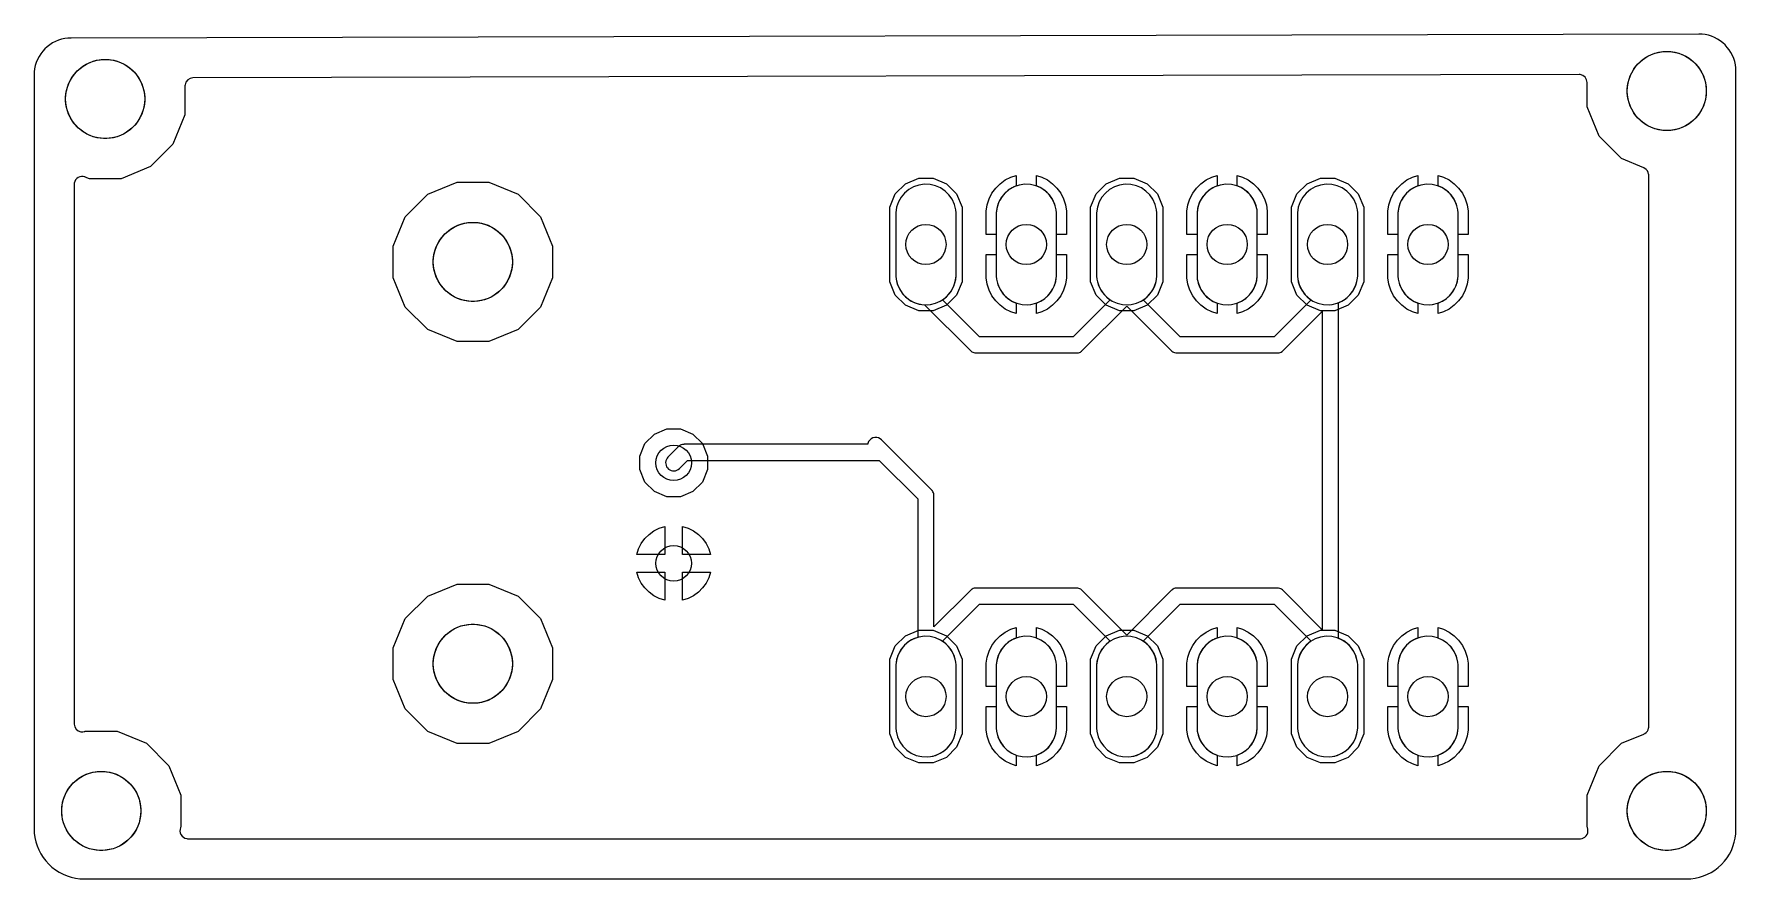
# Model space of a CAD drawing. Header units: millimetres. Extents: x 0 to 43.1, y 5.1 to 26.4.
import ezdxf

# ---------------------------------------------------------------- set-up
doc = ezdxf.new("R2010")
doc.units = ezdxf.units.MM

msp = doc.modelspace()

# ---------------------------------------------------------------- linework, layer by layer
at = {"layer": '16_copper'}
for points in [[(39.11, 6.096), (39.116, 6.096, 0.435095), (39.306, 6.324), (39.305, 6.336), (39.304, 6.341), (39.303, 6.346), (39.298, 6.361), (39.296, 6.371), (39.294, 6.374), (39.293, 6.377), (39.284, 6.399), (39.284, 7.201), (39.591, 7.942), (40.158, 8.509), (40.718, 8.741), (40.73, 8.748), (40.744, 8.754, 0.222881), (40.841, 8.896), (40.841, 8.9), (40.842, 8.903), (40.842, 8.914), (40.843, 8.929), (40.843, 22.871), (40.842, 22.886), (40.841, 22.9, 0.222878), (40.747, 23.044), (40.743, 23.046), (40.741, 23.048), (40.731, 23.052), (40.718, 23.059), (40.158, 23.291), (39.591, 23.858), (39.284, 24.599), (39.284, 25.213), (39.284, 25.215), (39.284, 25.216, 0.366014), (39.113, 25.414), (39.08, 25.417), (4.019, 25.331), (4.018, 25.331), (4.018, 25.331, 0.366019), (3.819, 25.16), (3.816, 25.128), (3.816, 24.399), (3.509, 23.658), (2.942, 23.091), (2.201, 22.784), (1.399, 22.784), (1.297, 22.826), (1.292, 22.828), (1.287, 22.83, 0.46906), (1.019, 22.671), (1.017, 22.656), (1.016, 22.645), (1.016, 22.642), (1.016, 22.639), (1.016, 9.003), (1.016, 8.998), (1.016, 8.993, 0.351899), (1.185, 8.803), (1.19, 8.802), (1.195, 8.801, 0.079569), (1.266, 8.805), (1.281, 8.81), (1.291, 8.813), (1.294, 8.814), (1.297, 8.815), (1.299, 8.816), (2.101, 8.816), (2.842, 8.509), (3.409, 7.942), (3.716, 7.201), (3.716, 6.399), (3.707, 6.377, 0.484399), (3.862, 6.099), (3.878, 6.097), (3.888, 6.096), (3.891, 6.096), (3.895, 6.096), (39.105, 6.096)], [(24.084, 21.374), (24.084, 21.962), (24.109, 22.12), (24.158, 22.272), (24.231, 22.414), (24.325, 22.544), (24.438, 22.657), (24.568, 22.751), (24.71, 22.824), (24.846, 22.868), (24.846, 22.601), (24.843, 22.6, 0.303347), (24.338, 21.919), (24.338, 21.374)], [(25.862, 21.374), (25.862, 21.919), (25.855, 21.994, 0.276738), (25.357, 22.6), (25.354, 22.601), (25.354, 22.868), (25.49, 22.824), (25.632, 22.751), (25.762, 22.657), (25.875, 22.544), (25.969, 22.414), (26.042, 22.272), (26.091, 22.12), (26.116, 21.962), (26.116, 21.374)], [(29.164, 21.374), (29.164, 21.962), (29.189, 22.12), (29.238, 22.272), (29.311, 22.414), (29.405, 22.544), (29.518, 22.657), (29.648, 22.751), (29.79, 22.824), (29.926, 22.868), (29.926, 22.601), (29.923, 22.6, 0.303347), (29.418, 21.919), (29.418, 21.374)], [(30.942, 21.374), (30.942, 21.919), (30.935, 21.994, 0.276738), (30.437, 22.6), (30.434, 22.601), (30.434, 22.868), (30.57, 22.824), (30.712, 22.751), (30.842, 22.657), (30.955, 22.544), (31.049, 22.414), (31.122, 22.272), (31.171, 22.12), (31.196, 21.962), (31.196, 21.374)], [(34.244, 21.374), (34.244, 21.962), (34.269, 22.12), (34.318, 22.272), (34.391, 22.414), (34.485, 22.544), (34.598, 22.657), (34.728, 22.751), (34.87, 22.824), (35.006, 22.868), (35.006, 22.601), (35.003, 22.6, 0.303347), (34.498, 21.919), (34.498, 21.374)], [(36.022, 21.374), (36.022, 21.919), (36.015, 21.994, 0.276738), (35.517, 22.6), (35.514, 22.601), (35.514, 22.868), (35.65, 22.824), (35.792, 22.751), (35.922, 22.657), (36.035, 22.544), (36.129, 22.414), (36.202, 22.272), (36.251, 22.12), (36.276, 21.962), (36.276, 21.374)], [(22.672, 19.603, 0.357806), (23.322, 20.321), (23.322, 21.919), (23.315, 21.994, 0.906347), (21.798, 21.919), (21.798, 20.321), (21.805, 20.246, 0.385742), (22.597, 19.596)], [(27.752, 19.603, 0.357806), (28.402, 20.321), (28.402, 21.919), (28.395, 21.994, 0.906347), (26.878, 21.919), (26.878, 20.321), (26.885, 20.246, 0.385742), (27.677, 19.596)], [(32.832, 19.603, 0.357806), (33.482, 20.321), (33.482, 21.919), (33.475, 21.994, 0.906347), (31.958, 21.919), (31.958, 20.321), (31.965, 20.246, 0.385742), (32.757, 19.596)], [(24.71, 19.416), (24.568, 19.489), (24.438, 19.583), (24.325, 19.696), (24.231, 19.826), (24.158, 19.968), (24.109, 20.12), (24.084, 20.278), (24.084, 20.866), (24.338, 20.866), (24.338, 20.321), (24.345, 20.246, 0.276738), (24.843, 19.64), (24.846, 19.639), (24.846, 19.372)], [(25.354, 19.639), (25.357, 19.64, 0.303347), (25.862, 20.321), (25.862, 20.866), (26.116, 20.866), (26.116, 20.278), (26.091, 20.12), (26.042, 19.968), (25.969, 19.826), (25.875, 19.696), (25.762, 19.583), (25.632, 19.489), (25.49, 19.416), (25.354, 19.372)], [(29.79, 19.416), (29.648, 19.489), (29.518, 19.583), (29.405, 19.696), (29.311, 19.826), (29.238, 19.968), (29.189, 20.12), (29.164, 20.278), (29.164, 20.866), (29.418, 20.866), (29.418, 20.321), (29.425, 20.246, 0.276738), (29.923, 19.64), (29.926, 19.639), (29.926, 19.372)], [(30.434, 19.639), (30.437, 19.64, 0.303347), (30.942, 20.321), (30.942, 20.866), (31.196, 20.866), (31.196, 20.278), (31.171, 20.12), (31.122, 19.968), (31.049, 19.826), (30.955, 19.696), (30.842, 19.583), (30.712, 19.489), (30.57, 19.416), (30.434, 19.372)], [(34.87, 19.416), (34.728, 19.489), (34.598, 19.583), (34.485, 19.696), (34.391, 19.826), (34.318, 19.968), (34.269, 20.12), (34.244, 20.278), (34.244, 20.866), (34.498, 20.866), (34.498, 20.321), (34.505, 20.246, 0.276738), (35.003, 19.64), (35.006, 19.639), (35.006, 19.372)], [(35.514, 19.639), (35.517, 19.64, 0.303347), (36.022, 20.321), (36.022, 20.866), (36.276, 20.866), (36.276, 20.278), (36.251, 20.12), (36.202, 19.968), (36.129, 19.826), (36.035, 19.696), (35.922, 19.583), (35.792, 19.489), (35.65, 19.416), (35.514, 19.372)], [(22.672, 8.173, 0.357806), (23.322, 8.891), (23.322, 10.489), (23.315, 10.564, 0.906347), (21.798, 10.489), (21.798, 8.891), (21.805, 8.816, 0.385742), (22.597, 8.166)], [(24.084, 9.944), (24.084, 10.532), (24.109, 10.69), (24.158, 10.842), (24.231, 10.984), (24.325, 11.114), (24.438, 11.227), (24.568, 11.321), (24.71, 11.394), (24.846, 11.438), (24.846, 11.171), (24.843, 11.17, 0.303347), (24.338, 10.489), (24.338, 9.944)], [(25.862, 9.944), (25.862, 10.489), (25.855, 10.564, 0.276738), (25.357, 11.17), (25.354, 11.171), (25.354, 11.438), (25.49, 11.394), (25.632, 11.321), (25.762, 11.227), (25.875, 11.114), (25.969, 10.984), (26.042, 10.842), (26.091, 10.69), (26.116, 10.532), (26.116, 9.944)], [(27.752, 8.173, 0.357806), (28.402, 8.891), (28.402, 10.489), (28.395, 10.564, 0.906347), (26.878, 10.489), (26.878, 8.891), (26.885, 8.816, 0.385742), (27.677, 8.166)], [(29.164, 9.944), (29.164, 10.532), (29.189, 10.69), (29.238, 10.842), (29.311, 10.984), (29.405, 11.114), (29.518, 11.227), (29.648, 11.321), (29.79, 11.394), (29.926, 11.438), (29.926, 11.171), (29.923, 11.17, 0.303347), (29.418, 10.489), (29.418, 9.944)], [(30.942, 9.944), (30.942, 10.489), (30.935, 10.564, 0.276738), (30.437, 11.17), (30.434, 11.171), (30.434, 11.438), (30.57, 11.394), (30.712, 11.321), (30.842, 11.227), (30.955, 11.114), (31.049, 10.984), (31.122, 10.842), (31.171, 10.69), (31.196, 10.532), (31.196, 9.944)], [(32.832, 8.173, 0.357806), (33.482, 8.891), (33.482, 10.489), (33.475, 10.564, 0.906347), (31.958, 10.489), (31.958, 8.891), (31.965, 8.816, 0.385742), (32.757, 8.166)], [(34.244, 9.944), (34.244, 10.532), (34.269, 10.69), (34.318, 10.842), (34.391, 10.984), (34.485, 11.114), (34.598, 11.227), (34.728, 11.321), (34.87, 11.394), (35.006, 11.438), (35.006, 11.171), (35.003, 11.17, 0.303347), (34.498, 10.489), (34.498, 9.944)], [(36.022, 9.944), (36.022, 10.489), (36.015, 10.564, 0.276738), (35.517, 11.17), (35.514, 11.171), (35.514, 11.438), (35.65, 11.394), (35.792, 11.321), (35.922, 11.227), (36.035, 11.114), (36.129, 10.984), (36.202, 10.842), (36.251, 10.69), (36.276, 10.532), (36.276, 9.944)], [(24.71, 7.986), (24.568, 8.059), (24.438, 8.153), (24.325, 8.266), (24.231, 8.396), (24.158, 8.538), (24.109, 8.69), (24.084, 8.848), (24.084, 9.436), (24.338, 9.436), (24.338, 8.891), (24.345, 8.816, 0.276738), (24.843, 8.21), (24.846, 8.209), (24.846, 7.942)], [(25.354, 8.209), (25.357, 8.21, 0.303347), (25.862, 8.891), (25.862, 9.436), (26.116, 9.436), (26.116, 8.848), (26.091, 8.69), (26.042, 8.538), (25.969, 8.396), (25.875, 8.266), (25.762, 8.153), (25.632, 8.059), (25.49, 7.986), (25.354, 7.942)], [(29.79, 7.986), (29.648, 8.059), (29.518, 8.153), (29.405, 8.266), (29.311, 8.396), (29.238, 8.538), (29.189, 8.69), (29.164, 8.848), (29.164, 9.436), (29.418, 9.436), (29.418, 8.891), (29.425, 8.816, 0.276738), (29.923, 8.21), (29.926, 8.209), (29.926, 7.942)], [(30.434, 8.209), (30.437, 8.21, 0.303347), (30.942, 8.891), (30.942, 9.436), (31.196, 9.436), (31.196, 8.848), (31.171, 8.69), (31.122, 8.538), (31.049, 8.396), (30.955, 8.266), (30.842, 8.153), (30.712, 8.059), (30.57, 7.986), (30.434, 7.942)], [(34.87, 7.986), (34.728, 8.059), (34.598, 8.153), (34.485, 8.266), (34.391, 8.396), (34.318, 8.538), (34.269, 8.69), (34.244, 8.848), (34.244, 9.436), (34.498, 9.436), (34.498, 8.891), (34.505, 8.816, 0.276738), (35.003, 8.21), (35.006, 8.209), (35.006, 7.942)], [(35.514, 8.209), (35.517, 8.21, 0.303347), (36.022, 8.891), (36.022, 9.436), (36.276, 9.436), (36.276, 8.848), (36.251, 8.69), (36.202, 8.538), (36.129, 8.396), (36.035, 8.266), (35.922, 8.153), (35.792, 8.059), (35.65, 7.986), (35.514, 7.942)]]:
    msp.add_lwpolyline(points, format="xyb", close=True, dxfattribs=at)
for points in [[(10.699, 18.664), (9.958, 18.971), (9.391, 19.538), (9.084, 20.279), (9.084, 21.081), (9.391, 21.822), (9.958, 22.389), (10.699, 22.696), (11.501, 22.696), (12.242, 22.389), (12.809, 21.822), (13.116, 21.081), (13.116, 20.279), (12.809, 19.538), (12.242, 18.971), (11.501, 18.664)], [(22.378, 19.444), (22.042, 19.583), (21.785, 19.84), (21.646, 20.176), (21.646, 22.064), (21.785, 22.4), (22.042, 22.657), (22.378, 22.796), (22.742, 22.796), (23.078, 22.657), (23.335, 22.4), (23.474, 22.064), (23.474, 20.176), (23.335, 19.84), (23.078, 19.583), (22.742, 19.444)], [(27.458, 19.444), (27.122, 19.583), (26.865, 19.84), (26.726, 20.176), (26.726, 22.064), (26.865, 22.4), (27.122, 22.657), (27.458, 22.796), (27.822, 22.796), (28.158, 22.657), (28.415, 22.4), (28.554, 22.064), (28.554, 20.176), (28.415, 19.84), (28.158, 19.583), (27.822, 19.444)], [(32.538, 19.444), (32.202, 19.583), (31.945, 19.84), (31.806, 20.176), (31.806, 22.064), (31.945, 22.4), (32.202, 22.657), (32.538, 22.796), (32.902, 22.796), (33.238, 22.657), (33.495, 22.4), (33.634, 22.064), (33.634, 20.176), (33.495, 19.84), (33.238, 19.583), (32.902, 19.444)], [(16.01, 14.744), (15.695, 14.874), (15.454, 15.115), (15.324, 15.43), (15.324, 15.77), (15.454, 16.085), (15.695, 16.326), (16.01, 16.456), (16.35, 16.456), (16.665, 16.326), (16.906, 16.085), (17.036, 15.77), (17.036, 15.43), (16.906, 15.115), (16.665, 14.874), (16.35, 14.744)], [(15.246, 13.285), (15.292, 13.428), (15.361, 13.562), (15.449, 13.684), (15.556, 13.791), (15.678, 13.879), (15.812, 13.948), (15.955, 13.994), (15.955, 13.285)], [(16.405, 13.285), (16.405, 13.994), (16.548, 13.948), (16.682, 13.879), (16.804, 13.791), (16.911, 13.684), (16.999, 13.562), (17.068, 13.428), (17.114, 13.285)], [(10.699, 8.504), (9.958, 8.811), (9.391, 9.378), (9.084, 10.119), (9.084, 10.921), (9.391, 11.662), (9.958, 12.229), (10.699, 12.536), (11.501, 12.536), (12.242, 12.229), (12.809, 11.662), (13.116, 10.921), (13.116, 10.119), (12.809, 9.378), (12.242, 8.811), (11.501, 8.504)], [(15.812, 12.172), (15.678, 12.241), (15.556, 12.329), (15.449, 12.436), (15.361, 12.558), (15.292, 12.692), (15.246, 12.835), (15.955, 12.835), (15.955, 12.126)], [(16.405, 12.835), (17.114, 12.835), (17.068, 12.692), (16.999, 12.558), (16.911, 12.436), (16.804, 12.329), (16.682, 12.241), (16.548, 12.172), (16.405, 12.126)], [(22.378, 8.014), (22.042, 8.153), (21.785, 8.41), (21.646, 8.746), (21.646, 10.634), (21.785, 10.97), (22.042, 11.227), (22.378, 11.366), (22.742, 11.366), (23.078, 11.227), (23.335, 10.97), (23.474, 10.634), (23.474, 8.746), (23.335, 8.41), (23.078, 8.153), (22.742, 8.014)], [(27.458, 8.014), (27.122, 8.153), (26.865, 8.41), (26.726, 8.746), (26.726, 10.634), (26.865, 10.97), (27.122, 11.227), (27.458, 11.366), (27.822, 11.366), (28.158, 11.227), (28.415, 10.97), (28.554, 10.634), (28.554, 8.746), (28.415, 8.41), (28.158, 8.153), (27.822, 8.014)], [(32.538, 8.014), (32.202, 8.153), (31.945, 8.41), (31.806, 8.746), (31.806, 10.634), (31.945, 10.97), (32.202, 11.227), (32.538, 11.366), (32.902, 11.366), (33.238, 11.227), (33.495, 10.97), (33.634, 10.634), (33.634, 8.746), (33.495, 8.41), (33.238, 8.153), (32.902, 8.014)]]:
    msp.add_lwpolyline(points, close=True, dxfattribs=at)
at = {"layer": '1_copper'}
for points in [[(21.406, 16.207, 0.523727), (21.093, 16.09), (21.089, 16.068), (16.445, 16.068), (16.435, 16.067), (16.425, 16.067, 0.132342), (16.326, 16.03), (16.32, 16.024, 0.018024), (16.308, 16.015), (16.301, 16.009), (16.036, 15.744), (16.013, 15.716, 0.915916), (16.324, 15.456), (16.529, 15.662), (21.381, 15.662), (22.357, 14.686), (22.357, 11.187), (22.303, 11.17, 0.303347), (21.798, 10.489), (21.798, 8.891), (21.805, 8.816, 0.906347), (23.322, 8.891), (23.322, 10.489), (23.315, 10.564, 0.198913), (23.014, 11.065), (22.977, 11.09), (23.914, 12.027), (26.286, 12.027), (27.223, 11.09), (27.186, 11.065, 0.224558), (26.878, 10.489), (26.878, 8.891), (26.885, 8.816, 0.906347), (28.402, 8.891), (28.402, 10.489), (28.395, 10.564, 0.198913), (28.094, 11.065), (28.057, 11.09), (28.994, 12.027), (31.366, 12.027), (32.303, 11.09), (32.266, 11.065, 0.224558), (31.958, 10.489), (31.958, 8.891), (31.965, 8.816, 0.906347), (33.482, 8.891), (33.482, 10.489), (33.475, 10.564, 0.250487), (33.046, 11.142), (32.993, 11.164), (32.993, 19.646), (33.046, 19.668, 0.276737), (33.482, 20.321), (33.482, 21.919), (33.475, 21.994, 0.906347), (31.958, 21.919), (31.958, 20.321), (31.965, 20.246, 0.198913), (32.266, 19.745), (32.303, 19.72), (31.366, 18.783), (28.994, 18.783), (28.057, 19.72), (28.094, 19.745, 0.224558), (28.402, 20.321), (28.402, 21.919), (28.395, 21.994, 0.906347), (26.878, 21.919), (26.878, 20.321), (26.885, 20.246, 0.198913), (27.186, 19.745), (27.223, 19.72), (26.286, 18.783), (23.914, 18.783), (22.977, 19.72), (23.014, 19.745, 0.224558), (23.322, 20.321), (23.322, 21.919), (23.315, 21.994, 0.906347), (21.798, 21.919), (21.798, 20.321), (21.805, 20.246, 0.357806), (22.523, 19.596), (22.527, 19.596), (23.686, 18.436), (23.694, 18.43), (23.701, 18.423, 0.132344), (23.798, 18.379), (23.806, 18.379, 0.018059), (23.821, 18.378), (23.83, 18.377), (26.37, 18.377), (26.38, 18.378), (26.39, 18.378, 0.132342), (26.489, 18.415), (26.495, 18.421, 0.018024), (26.507, 18.43), (26.514, 18.436), (27.64, 19.563), (28.766, 18.436), (28.774, 18.43), (28.781, 18.423, 0.132344), (28.878, 18.379), (28.886, 18.379, 0.018059), (28.901, 18.378), (28.91, 18.377), (31.45, 18.377), (31.46, 18.378), (31.47, 18.378, 0.132342), (31.569, 18.415), (31.575, 18.421, 0.018024), (31.587, 18.43), (31.594, 18.436), (32.587, 19.429), (32.587, 11.381), (31.594, 12.374), (31.586, 12.38), (31.579, 12.387, 0.132344), (31.482, 12.431), (31.474, 12.431, 0.018059), (31.459, 12.432), (31.45, 12.433), (28.91, 12.433), (28.9, 12.432), (28.89, 12.432, 0.132342), (28.791, 12.395), (28.785, 12.389, 0.018024), (28.773, 12.38), (28.766, 12.374), (27.64, 11.247), (26.514, 12.374), (26.506, 12.38), (26.499, 12.387, 0.132344), (26.402, 12.431), (26.394, 12.431, 0.018059), (26.379, 12.432), (26.37, 12.433), (23.83, 12.433), (23.82, 12.432), (23.81, 12.432, 0.132342), (23.711, 12.395), (23.705, 12.389, 0.018024), (23.693, 12.38), (23.686, 12.374), (22.763, 11.451), (22.763, 14.77), (22.762, 14.78), (22.762, 14.79, 0.132342), (22.725, 14.889), (22.719, 14.895, 0.018024), (22.71, 14.907), (22.704, 14.914), (21.434, 16.184)], [(25.212, 19.603, 0.357806), (25.862, 20.321), (25.862, 21.919), (25.855, 21.994, 0.906347), (24.338, 21.919), (24.338, 20.321), (24.345, 20.246, 0.385742), (25.137, 19.596)], [(30.292, 19.603, 0.357806), (30.942, 20.321), (30.942, 21.919), (30.935, 21.994, 0.906347), (29.418, 21.919), (29.418, 20.321), (29.425, 20.246, 0.385742), (30.217, 19.596)], [(35.372, 19.603, 0.357806), (36.022, 20.321), (36.022, 21.919), (36.015, 21.994, 0.906347), (34.498, 21.919), (34.498, 20.321), (34.505, 20.246, 0.385742), (35.297, 19.596)], [(25.212, 8.173, 0.357806), (25.862, 8.891), (25.862, 10.489), (25.855, 10.564, 0.906347), (24.338, 10.489), (24.338, 8.891), (24.345, 8.816, 0.385742), (25.137, 8.166)], [(30.292, 8.173, 0.357806), (30.942, 8.891), (30.942, 10.489), (30.935, 10.564, 0.906347), (29.418, 10.489), (29.418, 8.891), (29.425, 8.816, 0.385742), (30.217, 8.166)], [(35.372, 8.173, 0.357806), (36.022, 8.891), (36.022, 10.489), (36.015, 10.564, 0.906347), (34.498, 10.489), (34.498, 8.891), (34.505, 8.816, 0.385742), (35.297, 8.166)]]:
    msp.add_lwpolyline(points, format="xyb", close=True, dxfattribs=at)
at = {"layer": 'drills_NPTH'}
for centre in [(41.3, 25), (1.8, 24.8), (11.1, 20.68), (11.1, 10.52), (1.7, 6.8), (41.3, 6.8)]:
    msp.add_circle(centre, 1, dxfattribs=at)
at = {"layer": 'drills_PTH'}
for centre, radius in [((11.1, 20.68), 1), ((22.56, 21.12), 0.508), ((25.1, 21.12), 0.508), ((27.64, 21.12), 0.508), ((30.18, 21.12), 0.508), ((32.72, 21.12), 0.508), ((35.26, 21.12), 0.508), ((16.18, 15.6), 0.45), ((16.18, 13.06), 0.45), ((11.1, 10.52), 1), ((22.56, 9.69), 0.508), ((25.1, 9.69), 0.508), ((27.64, 9.69), 0.508), ((30.18, 9.69), 0.508), ((32.72, 9.69), 0.508), ((35.26, 9.69), 0.508)]:
    msp.add_circle(centre, radius, dxfattribs=at)
at = {"layer": 'holes'}
for points in [[(42.3, 24.956), (42.292, 24.869), (42.277, 24.783), (42.255, 24.699), (42.225, 24.617), (42.188, 24.538), (42.144, 24.462), (42.094, 24.391), (42.038, 24.324), (41.976, 24.262), (41.909, 24.206), (41.838, 24.156), (41.762, 24.112), (41.683, 24.075), (41.601, 24.045), (41.517, 24.023), (41.431, 24.008), (41.344, 24), (41.256, 24), (41.169, 24.008), (41.083, 24.023), (40.999, 24.045), (40.917, 24.075), (40.838, 24.112), (40.762, 24.156), (40.691, 24.206), (40.624, 24.262), (40.562, 24.324), (40.506, 24.391), (40.456, 24.462), (40.412, 24.538), (40.375, 24.617), (40.345, 24.699), (40.323, 24.783), (40.308, 24.869), (40.3, 24.956), (40.3, 25.044), (40.308, 25.131), (40.323, 25.217), (40.345, 25.301), (40.375, 25.383), (40.412, 25.462), (40.456, 25.538), (40.506, 25.609), (40.562, 25.676), (40.624, 25.738), (40.691, 25.794), (40.762, 25.844), (40.838, 25.888), (40.917, 25.925), (40.999, 25.955), (41.083, 25.977), (41.169, 25.992), (41.256, 26), (41.344, 26), (41.431, 25.992), (41.517, 25.977), (41.601, 25.955), (41.683, 25.925), (41.762, 25.888), (41.838, 25.844), (41.909, 25.794), (41.976, 25.738), (42.038, 25.676), (42.094, 25.609), (42.144, 25.538), (42.188, 25.462), (42.225, 25.383), (42.255, 25.301), (42.277, 25.217), (42.292, 25.131), (42.3, 25.044), (42.3, 24.956)], [(2.8, 24.756), (2.792, 24.669), (2.777, 24.583), (2.755, 24.499), (2.725, 24.417), (2.688, 24.338), (2.644, 24.262), (2.594, 24.191), (2.538, 24.124), (2.476, 24.062), (2.409, 24.006), (2.338, 23.956), (2.262, 23.912), (2.183, 23.875), (2.101, 23.845), (2.017, 23.823), (1.931, 23.808), (1.844, 23.8), (1.756, 23.8), (1.669, 23.808), (1.583, 23.823), (1.499, 23.845), (1.417, 23.875), (1.338, 23.912), (1.262, 23.956), (1.191, 24.006), (1.124, 24.062), (1.062, 24.124), (1.006, 24.191), (0.956, 24.262), (0.912, 24.338), (0.875, 24.417), (0.845, 24.499), (0.823, 24.583), (0.808, 24.669), (0.8, 24.756), (0.8, 24.844), (0.808, 24.931), (0.823, 25.017), (0.845, 25.101), (0.875, 25.183), (0.912, 25.262), (0.956, 25.338), (1.006, 25.409), (1.062, 25.476), (1.124, 25.538), (1.191, 25.594), (1.262, 25.644), (1.338, 25.688), (1.417, 25.725), (1.499, 25.755), (1.583, 25.777), (1.669, 25.792), (1.756, 25.8), (1.844, 25.8), (1.931, 25.792), (2.017, 25.777), (2.101, 25.755), (2.183, 25.725), (2.262, 25.688), (2.338, 25.644), (2.409, 25.594), (2.476, 25.538), (2.538, 25.476), (2.594, 25.409), (2.644, 25.338), (2.688, 25.262), (2.725, 25.183), (2.755, 25.101), (2.777, 25.017), (2.792, 24.931), (2.8, 24.844), (2.8, 24.756)], [(11.144, 21.68), (11.231, 21.672), (11.317, 21.657), (11.401, 21.635), (11.483, 21.605), (11.562, 21.568), (11.638, 21.524), (11.709, 21.474), (11.776, 21.418), (11.838, 21.356), (11.894, 21.289), (11.944, 21.218), (11.988, 21.142), (12.025, 21.063), (12.055, 20.981), (12.077, 20.897), (12.092, 20.811), (12.1, 20.724), (12.1, 20.636), (12.092, 20.549), (12.077, 20.463), (12.055, 20.379), (12.025, 20.297), (11.988, 20.218), (11.944, 20.142), (11.894, 20.071), (11.838, 20.004), (11.776, 19.942), (11.709, 19.886), (11.638, 19.836), (11.562, 19.792), (11.483, 19.755), (11.401, 19.725), (11.317, 19.703), (11.231, 19.688), (11.144, 19.68), (11.056, 19.68), (10.969, 19.688), (10.883, 19.703), (10.799, 19.725), (10.717, 19.755), (10.638, 19.792), (10.562, 19.836), (10.491, 19.886), (10.424, 19.942), (10.362, 20.004), (10.306, 20.071), (10.256, 20.142), (10.212, 20.218), (10.175, 20.297), (10.145, 20.379), (10.123, 20.463), (10.108, 20.549), (10.1, 20.636), (10.1, 20.724), (10.108, 20.811), (10.123, 20.897), (10.145, 20.981), (10.175, 21.063), (10.212, 21.142), (10.256, 21.218), (10.306, 21.289), (10.362, 21.356), (10.424, 21.418), (10.491, 21.474), (10.562, 21.524), (10.638, 21.568), (10.717, 21.605), (10.799, 21.635), (10.883, 21.657), (10.969, 21.672), (11.056, 21.68), (11.144, 21.68)], [(11.144, 11.52), (11.231, 11.512), (11.317, 11.497), (11.401, 11.475), (11.483, 11.445), (11.562, 11.408), (11.638, 11.364), (11.709, 11.314), (11.776, 11.258), (11.838, 11.196), (11.894, 11.129), (11.944, 11.058), (11.988, 10.982), (12.025, 10.903), (12.055, 10.821), (12.077, 10.737), (12.092, 10.651), (12.1, 10.564), (12.1, 10.476), (12.092, 10.389), (12.077, 10.303), (12.055, 10.219), (12.025, 10.137), (11.988, 10.058), (11.944, 9.982), (11.894, 9.911), (11.838, 9.844), (11.776, 9.782), (11.709, 9.726), (11.638, 9.676), (11.562, 9.632), (11.483, 9.595), (11.401, 9.565), (11.317, 9.543), (11.231, 9.528), (11.144, 9.52), (11.056, 9.52), (10.969, 9.528), (10.883, 9.543), (10.799, 9.565), (10.717, 9.595), (10.638, 9.632), (10.562, 9.676), (10.491, 9.726), (10.424, 9.782), (10.362, 9.844), (10.306, 9.911), (10.256, 9.982), (10.212, 10.058), (10.175, 10.137), (10.145, 10.219), (10.123, 10.303), (10.108, 10.389), (10.1, 10.476), (10.1, 10.564), (10.108, 10.651), (10.123, 10.737), (10.145, 10.821), (10.175, 10.903), (10.212, 10.982), (10.256, 11.058), (10.306, 11.129), (10.362, 11.196), (10.424, 11.258), (10.491, 11.314), (10.562, 11.364), (10.638, 11.408), (10.717, 11.445), (10.799, 11.475), (10.883, 11.497), (10.969, 11.512), (11.056, 11.52), (11.144, 11.52)], [(2.7, 6.756), (2.692, 6.669), (2.677, 6.583), (2.655, 6.499), (2.625, 6.417), (2.588, 6.338), (2.544, 6.262), (2.494, 6.191), (2.438, 6.124), (2.376, 6.062), (2.309, 6.006), (2.238, 5.956), (2.162, 5.912), (2.083, 5.875), (2.001, 5.845), (1.917, 5.823), (1.831, 5.808), (1.744, 5.8), (1.656, 5.8), (1.569, 5.808), (1.483, 5.823), (1.399, 5.845), (1.317, 5.875), (1.238, 5.912), (1.162, 5.956), (1.091, 6.006), (1.024, 6.062), (0.962, 6.124), (0.906, 6.191), (0.856, 6.262), (0.812, 6.338), (0.775, 6.417), (0.745, 6.499), (0.723, 6.583), (0.708, 6.669), (0.7, 6.756), (0.7, 6.844), (0.708, 6.931), (0.723, 7.017), (0.745, 7.101), (0.775, 7.183), (0.812, 7.262), (0.856, 7.338), (0.906, 7.409), (0.962, 7.476), (1.024, 7.538), (1.091, 7.594), (1.162, 7.644), (1.238, 7.688), (1.317, 7.725), (1.399, 7.755), (1.483, 7.777), (1.569, 7.792), (1.656, 7.8), (1.744, 7.8), (1.831, 7.792), (1.917, 7.777), (2.001, 7.755), (2.083, 7.725), (2.162, 7.688), (2.238, 7.644), (2.309, 7.594), (2.376, 7.538), (2.438, 7.476), (2.494, 7.409), (2.544, 7.338), (2.588, 7.262), (2.625, 7.183), (2.655, 7.101), (2.677, 7.017), (2.692, 6.931), (2.7, 6.844), (2.7, 6.756)], [(42.3, 6.756), (42.292, 6.669), (42.277, 6.583), (42.255, 6.499), (42.225, 6.417), (42.188, 6.338), (42.144, 6.262), (42.094, 6.191), (42.038, 6.124), (41.976, 6.062), (41.909, 6.006), (41.838, 5.956), (41.762, 5.912), (41.683, 5.875), (41.601, 5.845), (41.517, 5.823), (41.431, 5.808), (41.344, 5.8), (41.256, 5.8), (41.169, 5.808), (41.083, 5.823), (40.999, 5.845), (40.917, 5.875), (40.838, 5.912), (40.762, 5.956), (40.691, 6.006), (40.624, 6.062), (40.562, 6.124), (40.506, 6.191), (40.456, 6.262), (40.412, 6.338), (40.375, 6.417), (40.345, 6.499), (40.323, 6.583), (40.308, 6.669), (40.3, 6.756), (40.3, 6.844), (40.308, 6.931), (40.323, 7.017), (40.345, 7.101), (40.375, 7.183), (40.412, 7.262), (40.456, 7.338), (40.506, 7.409), (40.562, 7.476), (40.624, 7.538), (40.691, 7.594), (40.762, 7.644), (40.838, 7.688), (40.917, 7.725), (40.999, 7.755), (41.083, 7.777), (41.169, 7.792), (41.256, 7.8), (41.344, 7.8), (41.431, 7.792), (41.517, 7.777), (41.601, 7.755), (41.683, 7.725), (41.762, 7.688), (41.838, 7.644), (41.909, 7.594), (41.976, 7.538), (42.038, 7.476), (42.094, 7.409), (42.144, 7.338), (42.188, 7.262), (42.225, 7.183), (42.255, 7.101), (42.277, 7.017), (42.292, 6.931), (42.3, 6.844), (42.3, 6.756)]]:
    msp.add_lwpolyline(points, close=True, dxfattribs=at)
at = {"layer": 'outline'}
msp.add_lwpolyline([(0, 6.35), (0.005, 6.239), (0.019, 6.129), (0.043, 6.021), (0.077, 5.916), (0.119, 5.813), (0.17, 5.715), (0.23, 5.622), (0.297, 5.534), (0.372, 5.452), (0.454, 5.377), (0.542, 5.31), (0.635, 5.25), (0.733, 5.199), (0.836, 5.157), (0.941, 5.123), (1.049, 5.099), (1.159, 5.085), (1.27, 5.08), (41.8, 5.08), (41.909, 5.085), (42.017, 5.099), (42.124, 5.123), (42.228, 5.155), (42.328, 5.197), (42.425, 5.247), (42.517, 5.306), (42.603, 5.372), (42.684, 5.446), (42.758, 5.527), (42.824, 5.613), (42.883, 5.705), (42.933, 5.802), (42.975, 5.902), (43.007, 6.006), (43.031, 6.113), (43.045, 6.221), (43.05, 6.33), (43.05, 25.5), (43.046, 25.582), (43.036, 25.663), (43.018, 25.743), (42.993, 25.822), (42.962, 25.897), (42.924, 25.97), (42.88, 26.039), (42.83, 26.104), (42.775, 26.165), (42.714, 26.22), (42.649, 26.27), (42.58, 26.314), (42.507, 26.352), (42.431, 26.383), (42.353, 26.408), (42.273, 26.426), (42.192, 26.436), (42.11, 26.44), (0.94, 26.34), (0.858, 26.336), (0.777, 26.326), (0.697, 26.308), (0.619, 26.283), (0.543, 26.252), (0.47, 26.214), (0.401, 26.17), (0.336, 26.12), (0.275, 26.065), (0.22, 26.004), (0.17, 25.939), (0.126, 25.87), (0.088, 25.797), (0.057, 25.722), (0.032, 25.643), (0.014, 25.563), (0.004, 25.482), (0, 25.4), (0, 6.35)], close=True, dxfattribs=at)

doc.saveas('drawing.dxf')
